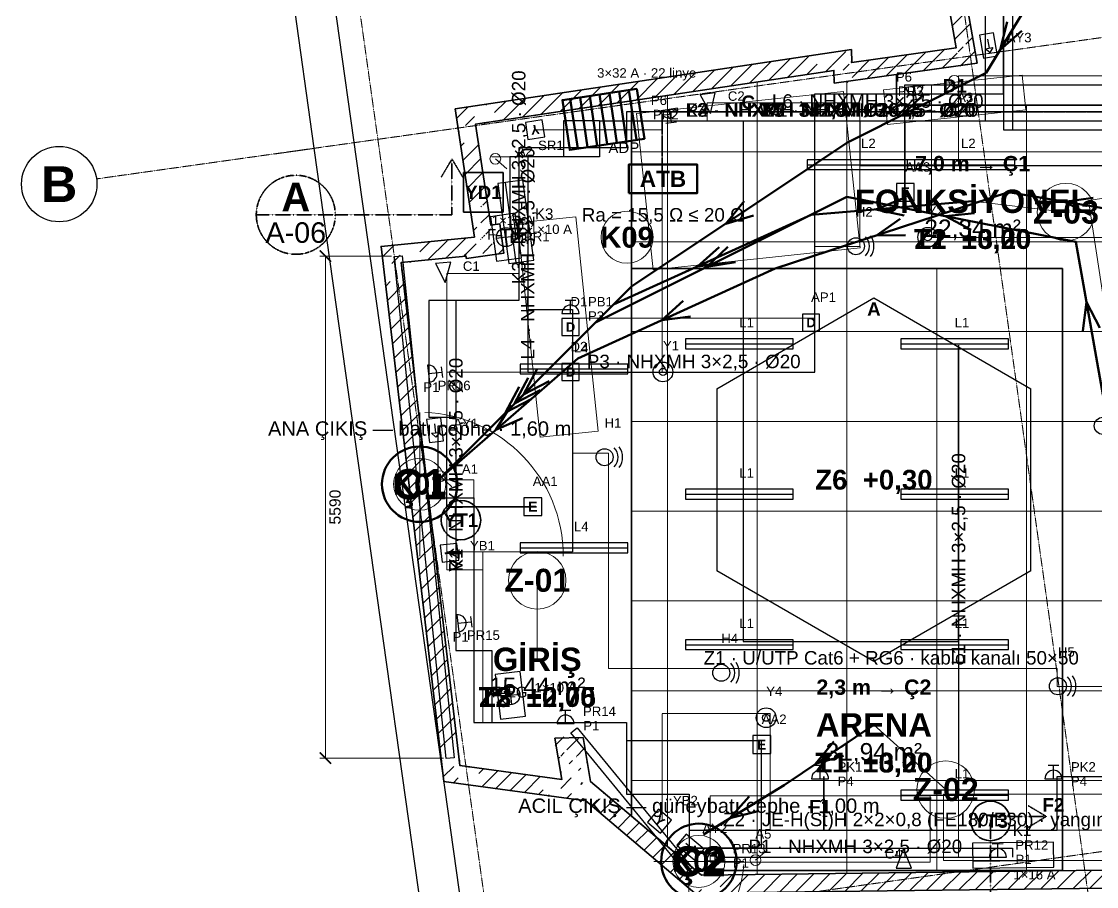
# Model space of a CAD drawing. Header units: millimetres. Extents: x -4681 to 15681, y -5011 to 17012.
# Drawn here: x -4196 to 7780, y -180 to 9452 of the extents above; entities that cross this region are included whole.
import ezdxf
from ezdxf.enums import TextEntityAlignment as Align

# ---------------------------------------------------------------- set-up
doc = ezdxf.new("R2010")
doc.units = ezdxf.units.MM
doc.linetypes.add('DASHDOT', pattern=[3.556, 2.54, -0.508, 0, -0.508])
doc.linetypes.add('DASHED', pattern=[1.524, 1.27, -0.254])
for name, color, linetype, lineweight in [('A-CEPHE', 5, 'Continuous', 25), ('A-DUVAR-MEVCUT', 8, 'Continuous', 35), ('A-EKIPMAN', 9, 'Continuous', 18), ('A-KAPI', 8, 'Continuous', 18), ('A-KESIT-HAT', 1, 'DASHDOT', 35), ('A-MAHAL', 250, 'Continuous', 18), ('A-MOBILYA', 9, 'Continuous', 18), ('A-TAVAN-SINIR', 150, 'Continuous', 25), ('A-TAVAN-YAZI', 150, 'Continuous', 13), ('A-YANGIN-EKIP', 1, 'Continuous', 35), ('A-YANGIN-KACIS', 3, 'Continuous', 50), ('A-YAZI', 7, 'Continuous', 13), ('A-ZEMIN-DERZ', 253, 'Continuous', 13), ('A-ZEMIN-SINIR', 30, 'Continuous', 25), ('A-ZEMIN-YAZI', 30, 'Continuous', 13), ('E-AYD-ACIL', 3, 'Continuous', 25), ('E-AYD-ANAHTAR', 2, 'Continuous', 18), ('E-AYD-ARMATUR', 2, 'Continuous', 25), ('E-AYD-LINYE', 2, 'Continuous', 25), ('E-AYD-SORTI', 2, 'DASHED', 18), ('E-KUVVET-CIHAZ', 5, 'Continuous', 25), ('E-KUVVET-LINYE', 5, 'Continuous', 25), ('E-KUVVET-PRIZ', 5, 'Continuous', 25), ('E-PANO', 7, 'Continuous', 50), ('E-TOPRAK-BARA', 3, 'Continuous', 50), ('E-TOPRAK-ILETKEN', 3, 'DASHDOT', 35), ('E-TOPRAK-YAZI', 3, 'Continuous', 13), ('E-YAZI', 7, 'Continuous', 13), ('E-ZAYIF-KAMERA', 6, 'Continuous', 25), ('E-ZAYIF-LINYE', 6, 'DASHED', 13), ('E-ZAYIF-SES', 6, 'Continuous', 25), ('E-ZAYIF-TAVA', 6, 'Continuous', 18), ('E-ZAYIF-VERI', 6, 'Continuous', 25), ('E-ZAYIF-YANGIN', 1, 'Continuous', 25), ('G-AKS-BALON', 8, 'Continuous', 25), ('G-AKS-HAT', 8, 'DASHDOT', 18), ('G-OLCU', 7, 'Continuous', 13), ('G-OLCU-ZINCIR', 7, 'Continuous', 13)]:
    doc.layers.add(name, color=color, linetype=linetype, lineweight=lineweight)
doc.styles.add('GYM', font='arial.ttf')
doc.styles.add('GYM-B', font='arialbd.ttf')
doc.styles.add('OpenSansCondensed-Light', font='OpenSansCondensed-Light.ttf')
doc.dimstyles.new('EZDXF', dxfattribs={"dimtxt": 0.25, "dimasz": 0.175, "dimexe": 0.375, "dimexo": 0.125, "dimgap": 0.1, "dimtad": 1, "dimlfac": 100, "dimzin": 12, "dimdsep": 46, "dimtxsty": 'OpenSansCondensed-Light', "dimblk": 'ARCHTICK', "dimcen": 2.5, "dimazin": 3, "dimtfac": 0.5, "dimtmove": 2, "dimatfit": 3})
doc.dimstyles.new('GYM-50', dxfattribs={"dimscale": 50, "dimtxt": 2.5, "dimasz": 2.5, "dimexe": 1.25, "dimexo": 1.5, "dimgap": 0.9, "dimtad": 1, "dimdec": 0, "dimtxsty": 'GYM', "dimblk": 'ARCHTICK', "dimcen": 2.5, "dimclrd": 7, "dimclre": 7, "dimclrt": 7, "dimazin": 3, "dimtfac": 1, "dimtmove": 0, "dimatfit": 3, "dimlwd": 18, "dimlwe": 13})

# ---------------------------------------------------------------- blocks, each defined once
blk = doc.blocks.new('_ARCHTICK')
at = {"color": 0, "linetype": 'BYBLOCK', "const_width": 0.15}
blk.add_lwpolyline([(-0.5, -0.5), (0.5, 0.5)], dxfattribs=at)
blk = doc.blocks.new('E_ARMATUR_LINEER')
blk.add_line((-600, 0), (600, 0))
blk.add_lwpolyline([(-600, -55), (600, -55), (600, 55), (-600, 55)], close=True)
at = {"style": 'GYM'}
blk.add_attdef('LINYE', (0, 185), '', height=105, dxfattribs=at)
blk = doc.blocks.new('E_ACIL')
blk.add_lwpolyline([(-100, -100), (100, -100), (100, 100), (-100, 100)], close=True)
at = {"style": 'GYM-B'}
blk.add_text('E', height=110, dxfattribs=at).set_placement((0, 0), align=Align.MIDDLE_CENTER)
at = {"style": 'GYM'}
blk.add_attdef('KOD', (0, 230), '', height=105, dxfattribs=at)
blk = doc.blocks.new('E_YONLENDIRME')
for points in [[(-130, -80), (130, -80), (130, 80), (-130, 80)], [(30, 45), (80, 0), (30, -45)]]:
    blk.add_lwpolyline(points, close=True)
blk.add_lwpolyline([(-70, 0), (30, 0)])
at = {"style": 'GYM'}
blk.add_attdef('KOD', (0, 205), '', height=105, dxfattribs=at)
blk = doc.blocks.new('E_ANAHTAR')
blk.add_line((0, 0), (130, 110))
blk.add_circle((0, 0), 60)
at = {"style": 'GYM'}
blk.add_attdef('KOD', (0, 240), '', height=105, dxfattribs=at)
blk = doc.blocks.new('E_PANO')
for p, q in [((-330, -280), (-330, 280)), ((-220, -280), (-220, 280)), ((-110, -280), (-110, 280)), ((0, -280), (0, 280)), ((110, -280), (110, 280)), ((220, -280), (220, 280)), ((330, -280), (330, 280))]:
    blk.add_line(p, q)
blk.add_lwpolyline([(-420, -280), (420, -280), (420, 280), (-420, 280)], close=True)
at = {"style": 'GYM'}
for tag, p, height in [('KOD', (0, 380), 120), ('TANIM', (0, -470), 105)]:
    blk.add_attdef(tag, p, '', height=height, dxfattribs=at)
blk = doc.blocks.new('E_PRIZ')
for p, q in [((-60, 150), (60, 150)), ((0, 0), (0, 150)), ((-95, 0), (95, 0))]:
    blk.add_line(p, q)
blk.add_arc((0, 0), 95, 0, 180)
at = {"style": 'GYM'}
for tag, p in [('KOD', (195, 80)), ('LINYE', (195, -80))]:
    blk.add_attdef(tag, p, '', height=105, dxfattribs=at)
blk = doc.blocks.new('M_KLIMA_IC')
blk.add_line((-450, -60), (450, -60))
blk.add_lwpolyline([(-450, -140), (450, -140), (450, 140), (-450, 140)], close=True)
at = {"style": 'GYM'}
for tag, p, height in [('KOD', (0, 215), 120), ('KAPASITE', (0, -270), 105)]:
    blk.add_attdef(tag, p, '', height=height, dxfattribs=at)
blk = doc.blocks.new('M_FAN')
for q in [(-105, 0), (0, 105), (105, 0), (0, -105)]:
    blk.add_line((0, 0), q)
blk.add_lwpolyline([(-250, -140), (250, -140), (250, 140), (-250, 140)], close=True)
blk.add_circle((0, 0), 105)
at = {"style": 'GYM'}
for tag, p, height in [('KOD', (0, 210), 120), ('TANIM', (0, -270), 105)]:
    blk.add_attdef(tag, p, '', height=height, dxfattribs=at)
blk = doc.blocks.new('E_KAMERA')
blk.add_lwpolyline([(-110, -85), (110, 0), (-110, 85)], close=True)
at = {"style": 'GYM'}
blk.add_attdef('KOD', (0, 210), '', height=105, dxfattribs=at)
blk = doc.blocks.new('E_HOPARLOR')
blk.add_circle((0, 0), 95)
for radius, start, end in [(150, -45, 45), (200, -35, 35)]:
    blk.add_arc((0, 0), radius, start, end)
at = {"style": 'GYM'}
blk.add_attdef('KOD', (0, 330), '', height=105, dxfattribs=at)
blk = doc.blocks.new('E_VERI')
blk.add_lwpolyline([(-95, -95), (95, -95), (95, 95), (-95, 95)], close=True)
at = {"style": 'GYM-B'}
blk.add_text('D', height=105, dxfattribs=at).set_placement((0, 0), align=Align.MIDDLE_CENTER)
at = {"style": 'GYM'}
blk.add_attdef('KOD', (0, 230), '', height=105, dxfattribs=at)
blk = doc.blocks.new('E_DEDEKTOR')
for radius in [110, 40]:
    blk.add_circle((0, 0), radius)
at = {"style": 'GYM'}
blk.add_attdef('KOD', (0, 240), '', height=105, dxfattribs=at)
blk = doc.blocks.new('E_YANGIN_BUTON')
blk.add_lwpolyline([(-95, -95), (95, -95), (95, 95), (-95, 95)], close=True)
at = {"style": 'GYM-B'}
blk.add_text('Y', height=105, dxfattribs=at).set_placement((0, 0), align=Align.MIDDLE_CENTER)
at = {"style": 'GYM'}
blk.add_attdef('KOD', (0, 230), '', height=105, dxfattribs=at)

msp = doc.modelspace()

# ---------------------------------------------------------------- hatches: boundary and pattern name
at = {"layer": 'A-DUVAR-MEVCUT'}
h = msp.add_hatch(dxfattribs=at)
h.set_pattern_fill('ANSI31', scale=40)
h.paths.add_polyline_path([(755.9, 6839.6), (760.1, 6814), (957.4615, 6846.37962), (953.2615, 6871.97962)])
h.paths.add_polyline_path([(970.1, 6843.47545), (760.1, 6814), (755.9, 6839.6), (550.1, 6819.23615), (550.1, 7020.21287), (588.37327, 7024), (970.1, 7024)])
h.paths.add_polyline_path([(760.1, 6814), (1177.6, 6872.6), (1149.80064, 7070.65857), (732.30064, 7012.05857)])
h.paths.add_polyline_path([(1148.79926, 7082.6), (1177.6, 6872.6), (967.6, 6843.12455), (967.6, 7082.6)])
h.paths.add_polyline_path([(1177.6, 6872.6), (1133, 7197.8), (934.85479, 7170.6251), (979.45479, 6845.4251)])
h.paths.add_polyline_path([(998.71736, 7407.8), (1032.1, 7184.8), (1133, 7197.8), (1161.80074, 6987.8), (923, 6987.8), (923, 7407.8)])
h.paths.add_polyline_path([(1133, 7197.8), (1032.1, 7184.8), (1057.65684, 6986.4396), (1158.55684, 6999.4396)])
h.paths.add_polyline_path([(1000.66343, 7394.8), (1032.1, 7184.8), (1133, 7197.8), (1163.58364, 6974.8), (822.1, 6974.8), (822.1, 7047.12719), (850.06655, 7049.89447), (822.1, 7236.71433), (822.1, 7394.8)])
h.paths.add_polyline_path([(1032.1, 7184.8), (863.6, 8310.4), (665.80397, 8280.79034), (834.30397, 7155.19034)])
h.paths.add_polyline_path([(1073.6, 8341.83924), (863.6, 8310.4), (895.03657, 8100.4), (692.80804, 8100.4), (653.6, 8362.31433), (653.6, 8481.18967), (915.50741, 8520.4), (1073.6, 8520.4)])
h.paths.add_polyline_path([(863.6, 8310.4), (4855.3, 8908), (4825.68788, 9105.79566), (833.98788, 8508.19566)])
h.paths.add_polyline_path([(4645.3, 9078.78967), (4907.20741, 9118), (5050.72489, 9118), (5053.40565, 8996.24161), (5065.3, 8997.89562), (5065.3, 8795.97116), (4858.4, 8767.2), (4855.3, 8908), (4645.3, 8876.56076)])
h.paths.add_polyline_path([(4855.3, 8908), (4858.4, 8767.2), (5058.35154, 8771.60234), (5055.25154, 8912.40234)])
h.paths.add_polyline_path([(5068.4, 8977.2), (5068.4, 8796.40224), (4858.4, 8767.2), (4855.3, 8908), (4648.4, 8877.02487), (4648.4, 8977.2)])
h.paths.add_polyline_path([(4858.4, 8767.2), (6449.1, 8988.4), (6421.55341, 9186.49388), (4830.85341, 8965.29388)])
h.paths.add_polyline_path([(6412.11555, 9198.4), (6449.1, 8988.4), (6239.1, 8959.19776), (6239.1, 9198.4)])
h.paths.add_polyline_path([(6449.1, 8988.4), (5826, 12526.4), (5629.03136, 12491.71058), (6252.13136, 8953.71058)])
h.paths.add_polyline_path([(6036, 12554.40138), (5826, 12526.4), (5862.98445, 12316.4), (5659.90644, 12316.4), (5616, 12565.70346), (5616, 12700.16874), (5887.72105, 12736.4), (6036, 12736.4)])
h.paths.add_polyline_path([(5826, 12526.4), (9875.8, 13066.4), (9849.36597, 13264.64541), (5799.56597, 12724.64541)])
h.paths.add_polyline_path([(9908.3115, 12856.4), (9875.8, 13066.4), (9665.8, 13038.39862), (9665.8, 13240.16874), (9937.52105, 13276.4), (10045.67113, 13276.4), (10085.8, 13017.19747), (10085.8, 12856.4)])
h.paths.add_polyline_path([(9875.8, 13066.4), (10521.21197, 8897.52123), (10718.85739, 8928.12004), (10073.44542, 13096.99881)])
h.paths.add_polyline_path([(10553.73829, 8687.52123), (10521.21197, 8897.52123), (10488.70047, 9107.52123), (10691.0831, 9107.52123), (10718.85634, 8928.12685), (10731.21197, 8848.35507), (10731.21197, 8687.52123)])
h.paths.add_polyline_path([(10521.21197, 8897.52123), (11110.70061, 5091.60025), (11308.34393, 5122.21268), (10718.85528, 8928.13366)])
h.paths.add_polyline_path([(11143.22349, 4881.60025), (11110.70061, 5091.60025), (11078.17429, 5301.60025), (11280.55908, 5301.60025), (11308.34393, 5122.21268), (11320.70061, 5042.42563), (11320.70061, 4881.60025)])
h.paths.add_polyline_path([(11110.70061, 5091.60025), (11722.09975, 1143.79998), (11919.74355, 1174.40925), (11308.34442, 5122.20951)])
h.paths.add_polyline_path([(11512.09975, 1130.5534), (11722.09975, 1143.79998), (11689.57687, 1353.79998), (11891.96116, 1353.79998), (11932.09975, 1094.62537), (11932.09975, 956.64906), (11569.86991, 933.79998), (11512.09975, 933.79998)])
h.paths.add_polyline_path([(11722.09975, 1143.79998), (10588.6, 1072.3), (10601.19077, 872.69671), (11734.69052, 944.1967)])
h.paths.add_polyline_path([(10378.6, 1282.3), (10561.73131, 1282.3), (10588.6, 1072.3), (10798.6, 1085.54658), (10798.6, 885.14908), (10436.37017, 862.3), (10413.83831, 862.3), (10411.93809, 877.15172), (10393.83456, 862.3), (10378.6, 862.3)])
h.paths.add_polyline_path([(10588.6, 1072.3), (10524, 1577.2), (10325.61719, 1551.81769), (10390.21719, 1046.91769)])
h.paths.add_polyline_path([(10314, 1367.2), (10314, 1558.4237), (10524, 1577.2), (10550.86869, 1367.2)])
h.paths.add_polyline_path([(10524, 1577.2), (10238.8, 1551.7), (10256.61114, 1352.49467), (10541.81114, 1377.99467)])
h.paths.add_polyline_path([(10448.8, 1341.7), (10265.66869, 1341.7), (10238.8, 1551.7), (10448.8, 1570.4763)])
h.paths.add_polyline_path([(10238.8, 1551.7), (10303.4, 1046.8), (10501.78281, 1072.18231), (10437.18281, 1577.08231)])
h.paths.add_polyline_path([(10093.4, 874.52078), (10303.4, 1046.8), (10276.53131, 1256.8), (10513.4, 1256.8), (10513.4, 867.15896), (10414.0187, 860.89009), (10411.93809, 877.15172), (10362.7513, 836.8), (10093.4, 836.8)])
h.paths.add_polyline_path([(10303.4, 1046.8), (9540.39155, 420.84523), (9667.24235, 266.22027), (10430.25079, 892.17505)])
h.paths.add_polyline_path([(9330.39155, 248.48705), (9540.39155, 420.84523), (9750.39155, 593.12445), (9750.39155, 334.43399), (9667.25972, 266.23453), (9599.77378, 210.84523), (9330.39155, 210.84523)])
h.paths.add_polyline_path([(9540.39155, 420.84523), (9046.39991, 15.4), (9173.28544, -139.19645), (9667.27708, 266.24878)])
h.paths.add_polyline_path([(9256.39991, -70.97998), (9119.02362, -183.73201), (8836.39991, -187.16739), (8836.39991, 12.84738), (9046.39991, 15.4), (9256.39991, 187.75817)])
h.paths.add_polyline_path([(9046.39991, 15.4), (3378.1, -53.5), (3380.53088, -253.48523), (9048.83079, -184.58523)])
h.paths.add_polyline_path([(3588.1, -250.96216), (3305.96755, -254.39157), (3168.1, -137.88881), (3168.1, 123.95713), (3378.1, -53.5), (3588.1, -50.94738)])
h.paths.add_polyline_path([(3378.1, -53.5), (2141.7, 991.3), (2012.61127, 838.53842), (3249.01127, -206.26158)])
h.paths.add_polyline_path([(1931.7, 796.08633), (1931.7, 1201.3), (2106.4269, 1201.3), (2141.7, 991.3), (2351.7, 813.84287), (2351.7, 781.3), (2080.34632, 781.3), (2063.38451, 795.63331), (2065.78953, 781.3), (2040.70597, 781.3)])
h.paths.add_polyline_path([(2141.7, 991.3), (2059.9, 1478.3), (1862.66297, 1445.17066), (1944.46297, 958.17066)])
h.paths.add_polyline_path([(1849.9, 1268.3), (1849.9, 1473.66617), (2059.9, 1478.3), (2095.1731, 1268.3)])
h.paths.add_polyline_path([(2059.9, 1478.3), (1747.2, 1471.4), (1751.6121, 1271.44867), (2064.3121, 1278.34867)])
h.paths.add_polyline_path([(1957.2, 1261.4), (1782.43643, 1261.4), (1747.2, 1471.4), (1957.2, 1476.03383)])
h.paths.add_polyline_path([(1747.2, 1471.4), (1824.2, 1012.5), (2021.44265, 1045.59585), (1944.44265, 1504.49585)])
h.paths.add_polyline_path([(2034.2, 1222.5), (2034.2, 802.5), (1884.41791, 802.5), (1614.2, 839.15424), (1614.2, 1040.98586), (1824.2, 1012.5), (1788.96357, 1222.5)])
h.paths.add_polyline_path([(1824.2, 1012.5), (688.9, 1166.5), (662.01681, 968.315), (1797.31681, 814.315)])
h.paths.add_polyline_path([(664.28409, 1376.5), (688.9, 1166.5), (898.9, 1138.01414), (898.9, 956.5), (749.11791, 956.5), (508.31777, 989.16381), (478.9, 1240.12882), (478.9, 1376.5)])
h.paths.add_polyline_path([(688.9, 1166.5), (32.3, 6768), (-166.33998, 6744.7157), (490.26002, 1143.2157)])
h.paths.add_polyline_path([(242.3, 6788.77944), (32.3, 6768), (56.91591, 6558), (-144.45343, 6558), (-177.7, 6841.62882), (-177.7, 6948.19728), (123.49059, 6978), (242.3, 6978)])
h.paths.add_polyline_path([(32.3, 6768), (755.9, 6839.6), (736.20624, 7038.62803), (12.60624, 6967.02803)])
h.paths.add_polyline_path([(965.9, 6842.88594), (760.1, 6814), (755.9, 6839.6), (545.9, 6818.82056), (545.9, 7019.79728), (847.09059, 7049.6), (965.9, 7049.6)])

# ---------------------------------------------------------------- linework, layer by layer
at = {"layer": 'A-CEPHE'}
for points in [[(-44.75972, 6835.35588), (44.75972, 6844.64412), (624.75972, 1254.64412), (535.24028, 1245.35588)], [(3274.7883, 28.54425), (3205.2117, -28.54425), (1925.2117, 1531.45575), (1994.7883, 1588.54425)]]:
    msp.add_lwpolyline(points, close=True, dxfattribs=at)
at = {"layer": 'A-DUVAR-MEVCUT'}
msp.add_lwpolyline([(850.06655, 7049.89447), (636.19468, 8478.58391), (5050.25338, 9139.41551), (5053.40565, 8996.24161), (6216.16446, 9157.93285), (5592.86181, 12697.08349), (10043.48371, 13290.52905), (10718.85634, 8928.12685), (11308.34393, 5122.21268), (11953.26152, 957.98393), (10414.0187, 860.89009), (10411.93809, 877.15172), (9667.25972, 266.23453), (9119.02362, -183.73201), (3305.96755, -254.39157), (2063.38451, 795.63331), (2066.37374, 777.81824), (508.31777, 989.16381), (-190.04858, 6946.9754)], close=True, dxfattribs=at)
msp.add_lwpolyline([(9046.39991, 15.4), (3378.1, -53.5), (2141.7, 991.3), (2059.9, 1478.3), (1747.2, 1471.4), (1824.2, 1012.5), (688.9, 1166.5), (32.3, 6768), (755.9, 6839.6), (760.1, 6814), (1177.6, 6872.6), (1133, 7197.8), (1032.1, 7184.8), (863.6, 8310.4), (4855.3, 8908), (4858.4, 8767.2), (6449.1, 8988.4), (5826, 12526.4)], dxfattribs=at)
at = {"layer": 'A-EKIPMAN'}
for points in [[(6991.3334, 8468.45876), (6949.89041, 8856.25055), (5408.6666, 8691.54124), (5450.10959, 8303.74945)], [(4960.45095, 8673.31202), (2653.58692, 8426.77938), (2839.54905, 6686.68798), (5146.41308, 6933.22062)], [(8301.8949, 7552.8534), (7689.02869, 7459.07169), (8058.1051, 5047.1466), (8670.97131, 5140.92831)], [(5300, 6369.88661), (3550.72689, 5359.9433), (3550.72689, 3340.0567), (5300, 2330.11339), (7049.27311, 3340.0567), (7049.27311, 5359.9433)], [(8525, 110), (8525, 850), (6075, 850), (6075, 110)], [(5925, 90), (5925, 830), (3475, 830), (3475, 90)]]:
    msp.add_lwpolyline(points, close=True, dxfattribs=at)
at = {"layer": 'A-KAPI'}
for p, q in [((240, 3500), (240, 5100)), ((2850, 100), (3850, 100))]:
    msp.add_line(p, q, dxfattribs=at)
for centre, radius, start, end in [((240, 3500), 1600, 0, 88), ((2850, 100), 1000, -90, -2)]:
    msp.add_arc(centre, radius, start, end, dxfattribs=at)
at = {"layer": 'A-KESIT-HAT'}
for p, q in [((600, 7920), (480, 7720)), ((600, 7300), (600, 7920)), ((600, 7920), (720, 7720)), ((-1580, 7300), (-700, 7300)), ((-700, 7300), (600, 7300)), ((7220, 600), (7020, 720)), ((6600, -700), (6600, 600)), ((6600, 600), (7220, 600)), ((7220, 600), (7020, 480))]:
    msp.add_line(p, q, dxfattribs=at)
msp.add_circle((-1140, 7300), 440, dxfattribs=at)
at = {"layer": 'A-MAHAL'}
for p, q in [((6400, 7450), (7439.23048, 7330)), ((2550, 7050), (2550, 7050)), ((240, 4300), (240, 4300)), ((1550, 2350), (1550, 3230)), ((5300, 1620), (6100, 900)), ((3350, 100), (3350, 100))]:
    msp.add_line(p, q, dxfattribs=at)
for centre, radius in [((7439.23048, 7330), 320), ((2550, 7050), 290), ((240, 4300), 290), ((1550, 3230), 320), ((6100, 900), 320), ((3350, 100), 290)]:
    msp.add_circle(centre, radius, dxfattribs=at)
at = {"layer": 'A-MOBILYA'}
msp.add_lwpolyline([(1977.78546, 7277.39803), (1331.34623, 7209.45452), (1582.21454, 4822.60197), (2228.65377, 4890.54548)], close=True, dxfattribs=at)
at = {"layer": 'A-TAVAN-SINIR'}
for points in [[(5550, 8520), (5550, 8863.3727), (6449.1, 8988.4), (5826, 12526.4), (9875.8, 13066.4), (10515.1, 8937), (8242.9, 8582.3), (8252.57632, 8520)], [(2600, 604.02093), (3314.78894, 0), (7400, 0), (7400, 6700), (2600, 6700), (2600, 8570.35757), (863.6, 8310.4), (4855.3, 8908), (4858.4, 8767.2), (6449.1, 8988.4), (5550, 8863.3727), (5550, 8520), (8252.57632, 8520), (9513.9, 399.1), (9046.4, 15.4), (3378.1, -53.5)], [(2141.7, 991.3), (2059.9, 1478.3), (1747.2, 1471.4), (1824.2, 1012.5), (688.9, 1166.5), (32.3, 6768), (755.9, 6839.6), (760.1, 6814), (1177.6, 6872.6), (1133, 7197.8), (1032.1, 7184.8), (863.6, 8310.4), (2600, 8570.35757), (2600, 604.02093)], [(7400, 6700), (7400, 0), (3314.78894, 0), (2600, 604.02093), (2600, 6700)]]:
    msp.add_lwpolyline(points, close=True, dxfattribs=at)
at = {"layer": 'A-YANGIN-EKIP'}
msp.add_lwpolyline([(730, 7330), (1170, 7330), (1170, 7770), (730, 7770)], close=True, dxfattribs=at)
for centre in [(700, 3900), (6600, 550)]:
    msp.add_circle(centre, 220, dxfattribs=at)
at = {"layer": 'A-YANGIN-KACIS'}
for p, q in [((6706.29066, 9136.31669), (6784.97729, 9449.29318)), ((6706.29066, 9136.31669), (6948.48873, 9349.59109)), ((5614.21111, 8409.08688), (5846.45844, 8633.15618)), ((5614.21111, 8409.08688), (5932.54599, 8462.08476)), ((3650.23095, 7200.15396), (3853.53907, 7450.77655)), ((5320.62176, 7360.05181), (5619.78814, 7481.0698)), ((7422.50942, 7444.95154), (7742.32943, 7488.09128)), ((7422.50942, 7444.95154), (7710.46248, 7299.25009)), ((5320.62176, 7360.05181), (5635.69227, 7290.22024)), ((6098.36353, 7284.6346), (6419.21247, 7319.30197)), ((3650.23095, 7200.15396), (3959.7703, 7291.4297)), ((5328.91084, 7069.06701), (5592.08235, 7255.84663)), ((6098.36353, 7284.6346), (6382.36297, 7131.36951)), ((5328.91084, 7069.06701), (5651.59229, 7073.81624)), ((3336.13403, 6725.51547), (3577.06956, 6940.21513)), ((3439.00311, 6719.50155), (3671.82716, 6942.97153)), ((3336.13403, 6725.51547), (3656.31741, 6765.86986)), ((3439.00311, 6719.50155), (3757.47352, 6771.67881)), ((2936.13403, 6125.51547), (3177.06956, 6340.21513)), ((7668.71864, 6327.26104), (7627.97784, 6007.1266)), ((7668.71864, 6327.26104), (7816.57481, 6040.40842)), ((2936.13403, 6125.51547), (3256.31741, 6165.86986)), ((1397.72078, 5297.72078), (1547.92966, 5583.34845)), ((1297.72078, 5197.72078), (1447.92966, 5483.34845)), ((1397.72078, 5297.72078), (1683.34845, 5447.92966)), ((1197.72078, 5097.72078), (1347.92966, 5383.34845)), ((1297.72078, 5197.72078), (1583.34845, 5347.92966)), ((1089.26531, 4906.77947), (1258.77003, 5181.3956)), ((1197.72078, 5097.72078), (1483.34845, 5247.92966)), ((1089.26531, 4906.77947), (1384.55082, 5036.98062)), ((4650.4614, 1184.80914), (4853.19151, 1435.89951)), ((4650.4614, 1184.80914), (4959.78963, 1276.79785)), ((3696.40927, 581.139), (3909.44448, 823.54748)), ((3696.40927, 581.139), (4009.30794, 660.13455))]:
    msp.add_line(p, q, dxfattribs=at)
for points in [[(8050, 11100), (7050, 9700), (6550, 8880), (5000, 8100), (2600, 6500), (450, 4350)], [(9800, 6300), (8950, 7050), (8400, 7280), (6800, 7550), (4200, 6700), (2000, 5700), (450, 4350)], [(10100, 3300), (9350, 3380), (8600, 3500), (7850, 5300), (7550, 7000), (5000, 7500), (2200, 6100), (450, 4350)], [(6400, 7450), (4600, 7300), (2400, 6300), (450, 4350)], [(5300, 1620), (4300, 950), (3400, 400)]]:
    msp.add_lwpolyline(points, dxfattribs=at)
for centre in [(240, 4300), (3350, 100)]:
    msp.add_circle(centre, 420, dxfattribs=at)
at = {"layer": 'A-ZEMIN-DERZ'}
for p, q in [((4000, 6700), (4000, 8779.95248)), ((5000, 6700), (5000, 8786.89065)), ((3000, 6700), (3000, 8630.24183)), ((7000, 6700), (7000, 8520)), ((2600, 8000), (8333.3418, 8000)), ((2600, 7000), (8488.66001, 7000)), ((3000, 266.00734), (3000, 6700)), ((4000, 0), (4000, 6700)), ((5000, 0), (5000, 6700)), ((6000, 0), (6000, 6700)), ((7000, 0), (7000, 6700)), ((2600, 6000), (7400, 6000)), ((7400, 6000), (8643.97822, 6000)), ((2600, 5000), (7400, 5000)), ((7400, 5000), (8799.29643, 5000)), ((2600, 4000), (7400, 4000)), ((7400, 4000), (8954.61465, 4000)), ((2600, 3000), (7400, 3000)), ((7400, 3000), (9109.93286, 3000)), ((2600, 2000), (7400, 2000)), ((7400, 2000), (9265.25107, 2000)), ((2600, 1000), (7400, 1000)), ((7400, 1000), (9420.56929, 1000)), ((3000, 266.00734), (3000, 266.00734)), ((3314.78894, 0), (7400, 0)), ((3314.78894, 0), (7400, 0)), ((4000, -45.94061), (4000, 0)), ((5000, -33.78529), (5000, 0)), ((7000, -9.47465), (7000, 0)), ((7400, 0), (7779.46502, 0))]:
    msp.add_line(p, q, dxfattribs=at)
at = {"layer": 'A-ZEMIN-SINIR'}
for points in [[(5550, 8520), (5550, 8863.3727), (6449.1, 8988.4), (5826, 12526.4), (9875.8, 13066.4), (10515.1, 8937), (8242.9, 8582.3), (8252.57632, 8520)], [(2600, 604.02093), (3314.78894, 0), (7400, 0), (7400, 6700), (2600, 6700), (2600, 8570.35757), (863.6, 8310.4), (4855.3, 8908), (4858.4, 8767.2), (6449.1, 8988.4), (5550, 8863.3727), (5550, 8520), (8252.57632, 8520), (9513.9, 399.1), (9046.4, 15.4), (3378.1, -53.5)], [(2141.7, 991.3), (2059.9, 1478.3), (1747.2, 1471.4), (1824.2, 1012.5), (688.9, 1166.5), (32.3, 6768), (755.9, 6839.6), (760.1, 6814), (1177.6, 6872.6), (1133, 7197.8), (1032.1, 7184.8), (863.6, 8310.4), (2600, 8570.35757), (2600, 604.02093)], [(7400, 6700), (7400, 0), (3314.78894, 0), (2600, 604.02093), (2600, 6700)], [(5300, 6369.88661), (3550.72689, 5359.9433), (3550.72689, 3340.0567), (5300, 2330.11339), (7049.27311, 3340.0567), (7049.27311, 5359.9433)]]:
    msp.add_lwpolyline(points, close=True, dxfattribs=at)
at = {"layer": 'E-AYD-LINYE'}
for p, q in [((6543, 8347), (6543, 11947)), ((6543, 9147), (6543, 10347)), ((6543, 8747), (6543, 9147)), ((5643, 7547), (5643, 8747)), ((5643, 8747), (6543, 8747)), ((8143, 8447), (2543, 8447)), ((2543, 8447), (2543, 8047)), ((2243, 8347), (1843, 8347)), ((1843, 8347), (1843, 7947)), ((2243, 8347), (3843, 8347)), ((2243, 8347), (5143, 8347)), ((2243, 8347), (6543, 8347)), ((2243, 8347), (8243, 8347)), ((2243, 8347), (5643, 8347)), ((3843, 8347), (3843, 5847)), ((5143, 8347), (5143, 7847)), ((5643, 8347), (5643, 7547)), ((2543, 8047), (1343, 8047)), ((1343, 8047), (1343, 6347)), ((1843, 7947), (1443, 7947)), ((1443, 7947), (1443, 5547)), ((5143, 7847), (6243, 7847)), ((6243, 7847), (8343, 7847)), ((1343, 6347), (643, 6347)), ((643, 6347), (643, 4047)), ((3843, 5847), (3843, 4147)), ((6243, 4147), (6243, 5847)), ((6243, 5847), (6243, 847)), ((1443, 5547), (1943, 5547)), ((1943, 5547), (1943, 3547)), ((543, 4947), (443, 4947)), ((443, 4947), (443, 4147)), ((543, 4047), (543, 4947)), ((443, 4147), (843, 4147)), ((843, 4147), (843, 1647)), ((3843, 4147), (3843, 2547)), ((6243, 2547), (6243, 4147)), ((1543, 4047), (543, 4047)), ((643, 4047), (1543, 4047)), ((3843, 2547), (6243, 2547)), ((843, 1647), (2543, 1647)), ((2543, 1647), (2543, 1447)), ((2543, 1447), (4043, 1447)), ((4043, 1447), (4043, 247)), ((4043, 247), (3243, 247))]:
    msp.add_line(p, q, dxfattribs=at)
at = {"layer": 'E-AYD-SORTI'}
for p, q in [((6243, 8747), (6243, 7847)), ((1043, 7947), (1443, 7947)), ((1443, 7947), (1443, 5547)), ((1443, 5547), (1943, 5547)), ((443, 4347), (843, 4347)), ((843, 4347), (843, 3547)), ((843, 3547), (1943, 3547)), ((6243, 147), (6243, 847)), ((3943, 147), (6243, 147))]:
    msp.add_line(p, q, dxfattribs=at)
at = {"layer": 'E-KUVVET-LINYE'}
for p, q in [((6543, 8347), (6543, 12447)), ((6543, 8747), (6543, 10747)), ((6743, 8647), (6743, 10347)), ((6743, 10247), (6743, 8247)), ((6843, 9647), (6843, 8247)), ((5743, 8447), (5743, 8747)), ((5743, 8747), (6543, 8747)), ((6543, 8347), (6543, 8747)), ((6543, 8747), (8243, 8747)), ((4643, 6147), (4643, 8647)), ((4643, 8647), (6743, 8647)), ((3043, 8347), (3043, 8447)), ((3043, 8447), (5743, 8447)), ((2243, 8347), (1843, 8347)), ((1843, 8347), (1843, 7947)), ((2243, 8347), (1843, 8347)), ((1843, 8347), (1843, 7947)), ((2243, 8347), (1843, 8347)), ((1843, 8347), (1843, 7947)), ((2243, 8347), (1843, 8347)), ((1843, 8347), (1843, 7947)), ((2243, 8347), (6543, 8347)), ((2243, 8347), (3043, 8347)), ((2243, 8347), (2243, 7947)), ((2243, 8347), (8243, 8347)), ((2243, 8347), (2243, 7947)), ((2243, 8347), (8243, 8347)), ((2243, 8347), (6543, 8347)), ((2243, 8347), (8243, 8347)), ((2243, 8347), (8243, 8347)), ((2243, 8347), (8243, 8347)), ((6743, 8247), (8243, 8247)), ((6843, 8247), (8243, 8247)), ((1843, 7947), (1243, 7947)), ((1243, 7947), (1243, 7147)), ((1843, 7947), (1343, 7947)), ((1343, 7947), (1343, 7147)), ((2243, 7947), (1343, 7947)), ((1343, 7947), (1343, 6347)), ((2243, 7947), (1343, 7947)), ((1343, 7947), (1343, 6347)), ((1843, 7947), (1343, 7947)), ((1343, 7947), (1343, 7247)), ((1843, 7947), (1443, 7947)), ((1443, 7947), (1443, 6247)), ((1243, 7147), (1343, 7147)), ((1343, 7147), (1343, 6347)), ((1343, 7147), (1343, 6347)), ((1343, 6347), (343, 6347)), ((343, 6347), (343, 5547)), ((1343, 6347), (643, 6347)), ((643, 6347), (643, 2447)), ((1343, 6347), (643, 6347)), ((643, 6347), (643, 2447)), ((1343, 6347), (643, 6347)), ((643, 6347), (643, 2447)), ((1443, 6247), (1943, 6247)), ((1943, 6247), (1943, 6047)), ((4643, 5547), (4643, 6147)), ((1943, 6047), (1943, 5547)), ((343, 5547), (343, 5047)), ((1943, 5547), (4643, 5547)), ((343, 5047), (643, 5047)), ((643, 5047), (643, 2747)), ((643, 2747), (643, 2447)), ((643, 2447), (1043, 2447)), ((643, 2447), (1043, 2447)), ((643, 2447), (1043, 2447)), ((643, 2447), (1043, 2447)), ((1043, 2447), (1043, 1647)), ((1043, 2447), (1043, 1647)), ((1043, 2447), (1043, 1647)), ((1043, 2447), (1043, 1947)), ((1043, 1947), (1243, 1947)), ((1043, 1647), (1843, 1647)), ((1043, 1647), (2543, 1647)), ((1043, 1647), (2543, 1647)), ((1843, 1647), (2543, 1647)), ((2543, 1647), (2543, 847)), ((2543, 1647), (2543, 847)), ((2543, 1647), (2543, 847)), ((4743, 447), (4743, 1047)), ((4743, 1047), (4743, 447)), ((7343, 447), (7343, 1047)), ((7343, 1047), (8843, 1047)), ((2543, 847), (3243, 847)), ((2543, 847), (3243, 847)), ((2543, 847), (3243, 847)), ((3243, 847), (3243, 247)), ((3243, 847), (3243, 447)), ((3243, 847), (3243, 247)), ((3243, 447), (4743, 447)), ((4743, 447), (7343, 447)), ((3243, 247), (3543, 247)), ((3243, 247), (6843, 247)), ((3543, 247), (3543, 147)), ((6843, 247), (6843, 147)), ((3543, 147), (6643, 147))]:
    msp.add_line(p, q, dxfattribs=at)
at = {"layer": 'E-TOPRAK-BARA'}
msp.add_lwpolyline([(2570, 7540), (3330, 7540), (3330, 7860), (2570, 7860)], close=True, dxfattribs=at)
at = {"layer": 'E-TOPRAK-ILETKEN'}
for points in [[(10743, 6747), (8043, 6747), (8043, 8447), (2943, 8447), (2943, 7747)], [(2943, 7747), (2943, 8447), (8243, 8447), (8243, 6947), (9643, 6947)], [(2943, 7747), (2943, 8447), (8243, 8447), (8243, 4447), (8843, 4447), (8843, 2347), (10043, 2347)]]:
    msp.add_lwpolyline(points, dxfattribs=at)
at = {"layer": 'E-ZAYIF-LINYE'}
for p, q in [((6543, 8747), (6543, 11447)), ((6543, 11447), (6543, 8447)), ((5943, 7047), (5943, 8747)), ((5943, 8747), (6543, 8747)), ((6543, 8447), (2543, 8447)), ((2543, 8447), (2543, 8347)), ((2243, 8347), (1843, 8347)), ((1843, 8347), (1843, 8247)), ((2543, 8347), (2243, 8347)), ((1843, 8247), (1543, 8247)), ((1543, 8247), (2943, 8247)), ((2943, 8247), (2943, 5547)), ((8043, 7047), (5943, 7047)), ((2943, 5547), (543, 5547)), ((543, 5547), (543, 3547)), ((543, 3547), (943, 3547)), ((943, 3547), (943, 1647)), ((2943, 547), (2943, 1747)), ((2943, 1747), (4143, 1747)), ((4143, 1747), (4143, 447)), ((943, 1647), (2543, 1647)), ((2543, 1647), (2543, 847)), ((2543, 847), (2943, 847)), ((2943, 847), (2943, 547)), ((4143, 447), (8943, 447))]:
    msp.add_line(p, q, dxfattribs=at)
at = {"layer": 'E-ZAYIF-TAVA'}
for p, q in [((9943, 8847), (6243, 8847)), ((6243, 8847), (6243, 8447)), ((3443, 8347), (3443, 8547)), ((3443, 8547), (5143, 8547)), ((5143, 8547), (5143, 6947)), ((6243, 8447), (2543, 8447)), ((2543, 8447), (2543, 8047)), ((2243, 8347), (3443, 8347)), ((2543, 8047), (1343, 8047)), ((1343, 8047), (1343, 6647)), ((5143, 6947), (4643, 6947)), ((4643, 6947), (4643, 6147)), ((1343, 6647), (543, 6647)), ((543, 6647), (543, 3347)), ((4643, 6147), (1943, 6147)), ((1943, 6147), (1943, 6047)), ((1943, 6047), (1943, 5547)), ((1943, 5547), (1943, 4647)), ((1943, 4647), (2343, 4647)), ((2343, 4647), (2343, 2247)), ((543, 3347), (943, 3347)), ((943, 3347), (943, 1647)), ((2343, 2247), (3643, 2247)), ((3643, 2247), (7343, 2247)), ((7343, 2247), (7343, 2047)), ((7343, 2047), (8743, 2047)), ((943, 1647), (2543, 1647)), ((2543, 1647), (2543, 847)), ((2543, 847), (3243, 847)), ((3243, 847), (3243, 247)), ((3243, 247), (5643, 247)), ((5643, 247), (5643, 147))]:
    msp.add_line(p, q, dxfattribs=at)
at = {"layer": 'G-AKS-BALON'}
msp.add_circle((-3775.67612, 7641.36596), 420, dxfattribs=at)
at = {"layer": 'G-AKS-HAT'}
for p, q in [((8105.77681, -3247.26143), (5456.27769, 15604.90439)), ((1504.91193, -4174.95249), (-1144.58719, 14677.21333)), ((-3359.76353, 7699.81866), (13596.26603, 10082.83321)), ((-2110.55747, -1188.7443), (14845.47209, 1194.27024))]:
    msp.add_line(p, q, dxfattribs=at)

# ---------------------------------------------------------------- block references
at = {"layer": 'E-AYD-ACIL'}
ref = msp.add_blockref('E_YONLENDIRME', (6577, 9185), dxfattribs=dict(at, rotation=280))
ref.add_attrib('KOD', 'AY3', (6778.88559, 9220.59788), dxfattribs={"layer": '0', "height": 105, "style": 'GYM'})
for p, values in [((5650, 7550), {'KOD': 'AA3'}), ((1500, 4050), {'KOD': 'AA1'}), ((4050, 1400), {'KOD': 'AA2'})]:
    msp.add_blockref('E_ACIL', p, dxfattribs=at).add_auto_attribs(values)
ref = msp.add_blockref('E_YONLENDIRME', (412, 4902), dxfattribs=dict(at, rotation=276.7))
ref.add_attrib('KOD', 'AY1', (615.59998, 4925.9175), dxfattribs={"layer": '0', "height": 105, "style": 'GYM'})
ref = msp.add_blockref('E_YONLENDIRME', (3257, 259), dxfattribs=dict(at, rotation=319.8))
ref.add_attrib('KOD', 'AY2', (3389.31883, 415.57819), dxfattribs={"layer": '0', "height": 105, "style": 'GYM'})
at = {"layer": 'E-AYD-ANAHTAR'}
ref = msp.add_blockref('E_ANAHTAR', (6195, 8792), dxfattribs=dict(at, rotation=187.9))
ref.add_attrib('KOD', 'A3', (6227.98669, 8554.27773), dxfattribs={"layer": '0', "height": 105, "style": 'GYM'})
ref = msp.add_blockref('E_ANAHTAR', (1083, 7923), dxfattribs=dict(at, rotation=278.5))
ref.add_attrib('KOD', 'A2', (1320.36381, 7958.47426), dxfattribs={"layer": '0', "height": 105, "style": 'GYM'})
ref = msp.add_blockref('E_ANAHTAR', (472, 4388), dxfattribs=dict(at, rotation=276.7))
ref.add_attrib('KOD', 'A1', (710.36096, 4416.00098), dxfattribs={"layer": '0', "height": 105, "style": 'GYM'})
ref = msp.add_blockref('E_ANAHTAR', (3982, 114), dxfattribs=dict(at, rotation=0.7))
ref.add_attrib('KOD', 'A5', (3979.06792, 353.98209), dxfattribs={"layer": '0', "height": 105, "style": 'GYM'})
at = {"layer": 'E-AYD-ARMATUR'}
for p, values in [((5157, 7858), {'LINYE': 'L2'}), ((6270, 7858), {'LINYE': 'L2'}), ((3800, 5862), {'LINYE': 'L1'}), ((6200, 5862), {'LINYE': 'L1'}), ((1958, 5583), {'LINYE': 'L4'}), ((3800, 4188), {'LINYE': 'L1'}), ((6200, 4188), {'LINYE': 'L1'}), ((1958, 3591), {'LINYE': 'L4'}), ((3800, 2513), {'LINYE': 'L1'}), ((6200, 2513), {'LINYE': 'L1'}), ((6200, 838), {'LINYE': 'L1'})]:
    msp.add_blockref('E_ARMATUR_LINEER', p, dxfattribs=at).add_auto_attribs(values)
at = {"layer": 'E-KUVVET-CIHAZ'}
ref = msp.add_blockref('M_KLIMA_IC', (1311, 7222), dxfattribs=dict(at, rotation=277.8))
ref.add_attrib('KOD', 'K3', (1524.01079, 7251.17885), dxfattribs={"layer": '0', "height": 120, "style": 'GYM'})
ref.add_attrib('KAPASITE', '1×16 A', (1043.49808, 7185.3568), dxfattribs={"layer": '0', "height": 105, "style": 'GYM'})
ref = msp.add_blockref('M_FAN', (1200, 7050), dxfattribs=dict(at, rotation=97.8))
ref.add_attrib('KOD', 'F-TH', (991.94295, 7021.49973), dxfattribs={"layer": '0', "height": 120, "style": 'GYM'})
ref.add_attrib('TANIM', '1×10 A', (1467.50192, 7086.6432), dxfattribs={"layer": '0', "height": 105, "style": 'GYM'})
ref = msp.add_blockref('M_FAN', (1250, 1950), dxfattribs=dict(at, rotation=96.7))
ref.add_attrib('KOD', 'F-EG', (1041.43416, 1925.49915), dxfattribs={"layer": '0', "height": 120, "style": 'GYM'})
ref.add_attrib('TANIM', '1×10 A', (1518.15608, 1981.5011), dxfattribs={"layer": '0', "height": 105, "style": 'GYM'})
ref = msp.add_blockref('M_KLIMA_IC', (6851, 169), dxfattribs=dict(at, rotation=0.7))
ref.add_attrib('KOD', 'K1', (6848.37334, 383.98395), dxfattribs={"layer": '0', "height": 120, "style": 'GYM'})
ref.add_attrib('KAPASITE', '1×16 A', (6854.29859, -100.97985), dxfattribs={"layer": '0', "height": 105, "style": 'GYM'})
at = {"layer": 'E-KUVVET-PRIZ'}
ref = msp.add_blockref('E_PRIZ', (5749, 8730), dxfattribs=dict(at, rotation=187.9))
ref.add_attrib('KOD', 'PR3', (5566.84622, 8623.95756), dxfattribs={"layer": '0', "height": 105, "style": 'GYM'})
ref.add_attrib('LINYE', 'P6', (5544.85509, 8782.43907), dxfattribs={"layer": '0', "height": 105, "style": 'GYM'})
ref = msp.add_blockref('E_PRIZ', (3020, 8472), dxfattribs=dict(at, rotation=188.5))
ref.add_attrib('KOD', 'PR2', (2838.96666, 8364.0559), dxfattribs={"layer": '0', "height": 105, "style": 'GYM'})
ref.add_attrib('LINYE', 'P6', (2815.31715, 8522.29843), dxfattribs={"layer": '0', "height": 105, "style": 'GYM'})
ref = msp.add_blockref('E_PRIZ', (1296, 7188), dxfattribs=dict(at, rotation=277.8))
ref.add_attrib('KOD', 'PR1', (1401.72436, 7005.66142), dxfattribs={"layer": '0', "height": 105, "style": 'GYM'})
ref.add_attrib('LINYE', 'P1', (1243.20471, 6983.94693), dxfattribs={"layer": '0', "height": 105, "style": 'GYM'})
for p, values in [((1920, 6200), {'KOD': 'PB1', 'LINYE': 'P3'}), ((4700, 1020), {'KOD': 'PK1', 'LINYE': 'P4'}), ((7300, 1020), {'KOD': 'PK2', 'LINYE': 'P4'})]:
    msp.add_blockref('E_PRIZ', p, dxfattribs=at).add_auto_attribs(values)
ref = msp.add_blockref('E_PRIZ', (338, 5531), dxfattribs=dict(at, rotation=276.7))
ref.add_attrib('KOD', 'PR16', (440.20445, 5346.66538), dxfattribs={"layer": '0', "height": 105, "style": 'GYM'})
ref.add_attrib('LINYE', 'P1', (281.29714, 5327.99806), dxfattribs={"layer": '0', "height": 105, "style": 'GYM'})
ref = msp.add_blockref('E_PRIZ', (664, 2751), dxfattribs=dict(at, rotation=276.7))
ref.add_attrib('KOD', 'PR15', (766.20445, 2566.66538), dxfattribs={"layer": '0', "height": 105, "style": 'GYM'})
ref.add_attrib('LINYE', 'P1', (607.29714, 2547.99806), dxfattribs={"layer": '0', "height": 105, "style": 'GYM'})
ref = msp.add_blockref('E_PRIZ', (1866, 1634), dxfattribs=dict(at, rotation=1.3))
ref.add_attrib('KOD', 'PR14', (2059.13482, 1718.40344), dxfattribs={"layer": '0', "height": 105, "style": 'GYM'})
ref.add_attrib('LINYE', 'P1', (2062.7648, 1558.44462), dxfattribs={"layer": '0', "height": 105, "style": 'GYM'})
ref = msp.add_blockref('E_PRIZ', (3532, 108), dxfattribs=dict(at, rotation=0.7))
ref.add_attrib('KOD', 'PR13', (3726.00809, 190.37634), dxfattribs={"layer": '0', "height": 105, "style": 'GYM'})
ref.add_attrib('LINYE', 'P1', (3727.96281, 30.38829), dxfattribs={"layer": '0', "height": 105, "style": 'GYM'})
ref = msp.add_blockref('E_PRIZ', (6681, 147), dxfattribs=dict(at, rotation=0.7))
ref.add_attrib('KOD', 'PR12', (6875.00809, 229.37634), dxfattribs={"layer": '0', "height": 105, "style": 'GYM'})
ref.add_attrib('LINYE', 'P1', (6876.96281, 69.38829), dxfattribs={"layer": '0', "height": 105, "style": 'GYM'})
at = {"layer": 'E-PANO'}
ref = msp.add_blockref('E_PANO', (2286, 8362), dxfattribs=dict(at, rotation=188.5))
ref.add_attrib('KOD', 'ADP', (2342.16758, 7986.17397), dxfattribs={"layer": '0', "height": 120, "style": 'GYM'})
ref.add_attrib('TANIM', '3×32 A · 22 linye', (2216.52958, 8826.83746), dxfattribs={"layer": '0', "height": 105, "style": 'GYM'})
ref = msp.add_blockref('E_PANO', (2286, 8362), dxfattribs=dict(at, rotation=188.5))
ref.add_attrib('KOD', 'ADP', (2342.16758, 7986.17397), dxfattribs={"layer": '0', "height": 120, "style": 'GYM'})
ref.add_attrib('TANIM', '3×32 A · 22 linye', (2216.52958, 8826.83746), dxfattribs={"layer": '0', "height": 105, "style": 'GYM'})
ref = msp.add_blockref('E_PANO', (2286, 8362), dxfattribs=dict(at, rotation=188.5))
ref.add_attrib('KOD', 'ADP', (2342.16758, 7986.17397), dxfattribs={"layer": '0', "height": 120, "style": 'GYM'})
ref.add_attrib('TANIM', '3×32 A · 22 linye', (2216.52958, 8826.83746), dxfattribs={"layer": '0', "height": 105, "style": 'GYM'})
ref = msp.add_blockref('E_PANO', (2286, 8362), dxfattribs=dict(at, rotation=188.5))
ref.add_attrib('KOD', 'ADP', (2342.16758, 7986.17397), dxfattribs={"layer": '0', "height": 120, "style": 'GYM'})
ref.add_attrib('TANIM', '3×32 A · 22 linye', (2216.52958, 8826.83746), dxfattribs={"layer": '0', "height": 105, "style": 'GYM'})
at = {"layer": 'E-ZAYIF-KAMERA'}
ref = msp.add_blockref('E_KAMERA', (3465, 8538), dxfattribs=dict(at, rotation=278.5))
ref.add_attrib('KOD', 'C2', (3672.69333, 8569.03998), dxfattribs={"layer": '0', "height": 105, "style": 'GYM'})
ref = msp.add_blockref('E_KAMERA', (512, 6655), dxfattribs=dict(at, rotation=275.7))
ref.add_attrib('KOD', 'C1', (720.96167, 6675.85715), dxfattribs={"layer": '0', "height": 105, "style": 'GYM'})
ref = msp.add_blockref('E_KAMERA', (5632, 134), dxfattribs=dict(at, rotation=90.7))
ref.add_attrib('KOD', 'C4', (5422.01567, 131.43443), dxfattribs={"layer": '0', "height": 105, "style": 'GYM'})
at = {"layer": 'E-ZAYIF-SES'}
for p, values in [((5100, 6950), {'KOD': 'H2'}), ((7850, 4950), {'KOD': 'H3'}), ((2300, 4600), {'KOD': 'H1'}), ((3600, 2200), {'KOD': 'H4'}), ((7350, 2050), {'KOD': 'H5'})]:
    msp.add_blockref('E_HOPARLOR', p, dxfattribs=at).add_auto_attribs(values)
at = {"layer": 'E-ZAYIF-VERI'}
for p, values in [((1920, 6050), {'KOD': 'D1'}), ((4600, 6100), {'KOD': 'AP1'}), ((1920, 5550), {'KOD': 'D2'})]:
    msp.add_blockref('E_VERI', p, dxfattribs=at).add_auto_attribs(values)
at = {"layer": 'E-ZAYIF-YANGIN'}
ref = msp.add_blockref('E_YANGIN_BUTON', (1525, 8248), dxfattribs=dict(at, rotation=188.5))
ref.add_attrib('KOD', 'SR1', (1558.99616, 8020.52635), dxfattribs={"layer": '0', "height": 105, "style": 'GYM'})
for p, values in [((5900, 7050), {'KOD': 'Y2'}), ((2950, 5550), {'KOD': 'Y1'}), ((4100, 1700), {'KOD': 'Y4'})]:
    msp.add_blockref('E_DEDEKTOR', p, dxfattribs=at).add_auto_attribs(values)
ref = msp.add_blockref('E_YANGIN_BUTON', (572, 3536), dxfattribs=dict(at, rotation=276.7))
ref.add_attrib('KOD', 'YB1', (800.42925, 3562.83427), dxfattribs={"layer": '0', "height": 105, "style": 'GYM'})
ref = msp.add_blockref('E_YANGIN_BUTON', (2913, 549), dxfattribs=dict(at, rotation=319.8))
ref.add_attrib('KOD', 'YB2', (3061.45527, 724.67309), dxfattribs={"layer": '0', "height": 105, "style": 'GYM'})

# ---------------------------------------------------------------- texts
at = {"layer": 'A-EKIPMAN', "style": 'GYM-B'}
for s, p in [('D1', (6200, 8736.25055)), ('C', (3900, 8553.31202)), ('A', (5300, 6249.88661)), ('F1', (4700, 710)), ('F2', (7300, 730))]:
    msp.add_text(s, height=150, dxfattribs=at).set_placement(p, align=Align.MIDDLE_CENTER)
at = {"layer": 'A-KESIT-HAT'}
for s, height, style, p in [('A', 316.8, 'GYM-B', (-1140, 7498)), ('A-06', 228.8, 'GYM', (-1140, 7102))]:
    msp.add_text(s, height=height, dxfattribs=dict(at, style=style)).set_placement(p, align=Align.MIDDLE_CENTER)
at = {"layer": 'A-MAHAL', "style": 'GYM-B'}
for s, height, p in [('Z-03', 256, (7439.23048, 7330)), ('K09', 232, (2550, 7050)), ('K01', 232, (240, 4300)), ('Z-01', 256, (1550, 3230)), ('Z-02', 256, (6100, 900)), ('K02', 232, (3350, 100))]:
    msp.add_text(s, height=height, dxfattribs=at).set_placement(p, align=Align.MIDDLE_CENTER)
at = {"layer": 'A-TAVAN-YAZI', "style": 'GYM-B'}
for s, p in [('T1  +3,20', (6400, 7030)), ('T2  +2,75', (1550, 1930)), ('T1  +3,20', (5300, 1200))]:
    msp.add_text(s, height=220, dxfattribs=at).set_placement(p, align=Align.MIDDLE_CENTER)
at = {"layer": 'A-YANGIN-EKIP', "style": 'GYM-B'}
for s, p in [('YD1', (950, 7550)), ('YT1', (700, 3900)), ('YT3', (6600, 550))]:
    msp.add_text(s, height=150, dxfattribs=at).set_placement(p, align=Align.MIDDLE_CENTER)
at = {"layer": 'A-YANGIN-KACIS'}
for s, height, style, p in [('7,0 m → Ç1', 170, 'GYM-B', (6400, 7870)), ('ANA ÇIKIŞ — batı cephe · 1,60 m', 160, 'GYM', (240, 4920)), ('Ç1', 336, 'GYM-B', (240, 4300)), ('2,3 m → Ç2', 170, 'GYM-B', (5300, 2040)), ('ACİL ÇIKIŞ — güneybatı cephe · 1,00 m', 160, 'GYM', (3350, 720)), ('Ç2', 336, 'GYM-B', (3350, 100))]:
    msp.add_text(s, height=height, dxfattribs=dict(at, style=style)).set_placement(p, align=Align.MIDDLE_CENTER)
at = {"layer": 'A-YAZI'}
for s, height, style, p in [('FONKSİYONEL', 260, 'GYM-B', (6400, 7450)), ('22,34 m²', 195, 'GYM', (6400, 7150)), ('GİRİŞ', 260, 'GYM-B', (1550, 2350)), ('15,44 m²', 195, 'GYM', (1550, 2050)), ('ARENA', 260, 'GYM-B', (5300, 1620)), ('31,94 m²', 195, 'GYM', (5300, 1320))]:
    msp.add_text(s, height=height, dxfattribs=dict(at, style=style)).set_placement(p, align=Align.MIDDLE_CENTER)
at = {"layer": 'A-ZEMIN-YAZI', "style": 'GYM-B'}
for s, p in [('Z2  ±0,00', (6400, 7030)), ('Z6  +0,30', (5300, 4350)), ('Z3  ±0,00', (1550, 1930)), ('Z1  ±0,00', (5300, 1200))]:
    msp.add_text(s, height=220, dxfattribs=at).set_placement(p, align=Align.MIDDLE_CENTER)
at = {"layer": 'E-TOPRAK-YAZI'}
for s, height, style, p in [('ATB', 180, 'GYM-B', (2950, 7700)), ('Ra = 15,5 Ω ≤ 20 Ω', 150, 'GYM', (2950, 7300))]:
    msp.add_text(s, height=height, dxfattribs=dict(at, style=style)).set_placement(p, align=Align.MIDDLE_CENTER)
at = {"layer": 'E-YAZI', "style": 'GYM'}
for s, p in [('K3 · NHXMH 3×2,5 · Ø20', (1343, 7717)), ('L4 · NHXMH 3×2,5 · Ø20', (1443, 6867)), ('P4 · NHXMH 3×2,5 · Ø20', (643, 4517)), ('K1 · NHXMH 3×2,5 · Ø20', (643, 4517)), ('V1 · NHXMH 3×2,5 · Ø20', (643, 4517)), ('L1 · NHXMH 3×2,5 · Ø20', (6243, 3467))]:
    msp.add_text(s, height=150, rotation=90, dxfattribs=at).set_placement(p, align=Align.MIDDLE_CENTER)
for s, p in [('L6 · NHXMH 3×2,5 · Ø20', (5343, 8567)), ('P2 · NHXMH 3×2,5 · Ø20', (4393, 8467)), ('K4 · NHXMH 3×2,5 · Ø20', (4393, 8467)), ('L3 · NHXMH 3×2,5 · Ø20', (4393, 8467)), ('W1 · NHXMH 3×2,5 · Ø20', (5243, 8467)), ('W2 · NHXMH 3×2,5 · Ø20', (5243, 8467)), ('V2 · NHXMH 3×2,5 · Ø20', (5243, 8467)), ('P5 · NHXMH 3×2,5 · Ø20', (5243, 8467)), ('K2 · NHXMH 3×2,5 · Ø20', (5243, 8467)), ('L5 · NHXMH 3×2,5 · Ø20', (5243, 8467)), ('P3 · NHXMH 3×2,5 · Ø20', (3293, 5667)), ('Z1 · U/UTP Cat6 + RG6 · kablo kanalı 50×50', (5493, 2367)), ('Z2 · JE-H(St)H 2×2×0,8 (FE180/E30) · yangın algılama çevrimi', (6543, 567)), ('P1 · NHXMH 3×2,5 · Ø20', (5093, 267))]:
    msp.add_text(s, height=150, dxfattribs=at).set_placement(p, align=Align.MIDDLE_CENTER)
at = {"layer": 'G-AKS-BALON', "style": 'GYM-B'}
msp.add_text('B', height=399, dxfattribs=at).set_placement((-3775.67612, 7641.36596), align=Align.MIDDLE_CENTER)

# ---------------------------------------------------------------- dimensions: what is measured, and where the dimension line sits
at = {"layer": 'G-OLCU'}
msp.add_linear_dim(base=(-810, 6840), p1=(0, 6840), p2=(580, 1250), angle=90, dimstyle='GYM-50', dxfattribs=at).render()
msp.add_linear_dim(base=(3240, -1100), p1=(3240, 0), p2=(8920, 0), dimstyle='GYM-50', dxfattribs=at).render()
at = {"layer": 'G-OLCU-ZINCIR'}
for base, p1, p2 in [((761.21992, -785.14231), (-130.02134, -910.3981), (-1864.49045, 11430.99092)), ((-933.60676, 8040.79276), (-1379.2274, 7978.16486), (-1864.49045, 11430.99092)), ((315.599294, -847.770206), (-130.021337, -910.398102), (-1379.227396, 7978.164864))]:
    msp.add_linear_dim(base=base, p1=p1, p2=p2, angle=98, dimstyle='EZDXF', dxfattribs=at).render()

doc.saveas('drawing.dxf')
